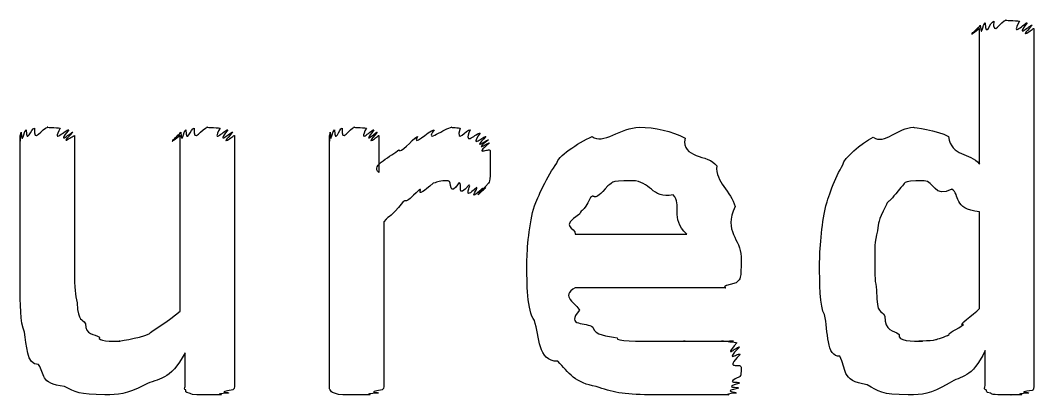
# Model space of a CAD drawing. Header units: millimetres. Extents: x 0 to 216, y 0 to 279.
# Drawn here: x 157.71 to 164.39, y 29.23 to 31.69 of the extents above; entities that cross this region are included whole.
import ezdxf

# ---------------------------------------------------------------- set-up
doc = ezdxf.new("R2010")
doc.units = ezdxf.units.MM
doc.layers.get('0').update_dxf_attribs({"linetype": 'CONTINUOUS'})

msp = doc.modelspace()

# ---------------------------------------------------------------- linework, layer by layer
at = {"color": 0}
for p, q in [((164.028, 30.7468), (164.028, 31.6398)), ((164.386, 31.6398), (164.386, 29.2806)), ((157.707, 29.9475), (157.707, 30.9342)), ((158.065, 30.9342), (158.065, 30.0468)), ((158.76, 29.7767), (158.76, 30.9342)), ((159.118, 30.9342), (159.118, 29.2806)), ((159.745, 29.2806), (159.745, 30.9342)), ((160.07, 30.9342), (160.07, 30.6917)), ((160.803, 30.7523), (160.803, 30.7523)), ((164.028, 29.7932), (164.028, 30.4326)), ((160.103, 30.3664), (160.103, 29.2806)), ((161.365, 30.2838), (162.099, 30.2838)), ((162.457, 30.1349), (162.457, 30.0743)), ((162.352, 29.931), (161.365, 29.931)), ((158.793, 29.2806), (158.793, 29.501)), ((164.066, 29.2861), (164.066, 29.5176))]:
    msp.add_line(p, q, dxfattribs=at)
for points in [[(164.028, 31.6398), (163.912, 31.5474), (164.029, 31.6536), (164.034, 31.6618)], [(164.034, 31.6618), (164.04, 31.5626), (164.051, 31.6742), (164.066, 31.6784)], [(164.066, 31.6784), (164.069, 31.5695), (164.1, 31.6852), (164.122, 31.6894)], [(164.122, 31.6894), (164.113, 31.5764), (164.171, 31.6949), (164.204, 31.6949)], [(164.204, 31.6949), (164.183, 31.6949), (164.27, 31.6921), (164.292, 31.6894)], [(164.292, 31.6894), (164.228, 31.5695), (164.331, 31.6811), (164.342, 31.6784)], [(164.342, 31.6784), (164.254, 31.5626), (164.367, 31.6687), (164.375, 31.6618)], [(164.375, 31.6618), (164.268, 31.5474), (164.386, 31.6466), (164.386, 31.6398)], [(157.707, 30.9342), (157.707, 30.8419), (157.708, 30.948), (157.712, 30.9563)], [(157.712, 30.9563), (157.718, 30.8571), (157.73, 30.9687), (157.745, 30.9728)], [(157.745, 30.9728), (157.747, 30.8681), (157.778, 30.9838), (157.801, 30.9838)], [(157.801, 30.9838), (157.791, 30.8708), (157.851, 30.9893), (157.889, 30.9893)], [(157.889, 30.9893), (157.861, 30.9893), (157.949, 30.9866), (157.971, 30.9838)], [(157.971, 30.9838), (157.905, 30.8681), (158.011, 30.9797), (158.026, 30.9728)], [(158.026, 30.9728), (157.934, 30.8571), (158.05, 30.9631), (158.054, 30.9563)], [(158.054, 30.9563), (157.945, 30.846), (158.065, 30.9452), (158.065, 30.9342)], [(158.76, 30.9342), (158.644, 30.8419), (158.761, 30.948), (158.765, 30.9563)], [(158.765, 30.9563), (158.772, 30.8571), (158.783, 30.9687), (158.798, 30.9728)], [(158.798, 30.9728), (158.801, 30.8681), (158.831, 30.9838), (158.853, 30.9838)], [(158.853, 30.9838), (158.845, 30.8708), (158.905, 30.9893), (158.942, 30.9893)], [(158.942, 30.9893), (158.915, 30.9893), (159.002, 30.9866), (159.024, 30.9838)], [(159.024, 30.9838), (158.96, 30.8681), (159.063, 30.9797), (159.074, 30.9728)], [(159.074, 30.9728), (158.986, 30.8571), (159.099, 30.9631), (159.107, 30.9563)], [(159.107, 30.9563), (158.999, 30.8419), (159.118, 30.9411), (159.118, 30.9342)], [(159.745, 30.9342), (159.745, 30.8419), (159.746, 30.948), (159.75, 30.9563)], [(159.75, 30.9563), (159.752, 30.8571), (159.763, 30.9687), (159.778, 30.9728)], [(159.778, 30.9728), (159.781, 30.8681), (159.808, 30.9838), (159.828, 30.9838)], [(159.828, 30.9838), (159.822, 30.8708), (159.877, 30.9893), (159.91, 30.9893)], [(159.91, 30.9893), (159.884, 30.9893), (159.965, 30.9866), (159.988, 30.9838)], [(159.988, 30.9838), (159.928, 30.8681), (160.026, 30.9797), (160.037, 30.9728)], [(160.037, 30.9728), (159.95, 30.8571), (160.055, 30.9631), (160.059, 30.9563)], [(160.059, 30.9563), (159.961, 30.8419), (160.07, 30.9411), (160.07, 30.9342)], [(160.202, 30.8405), (160.211, 30.8088), (160.286, 30.9066), (160.324, 30.9287)], [(160.324, 30.9287), (160.285, 30.8529), (160.397, 30.9645), (160.434, 30.9728)], [(160.434, 30.9728), (160.362, 30.8708), (160.512, 30.9893), (160.55, 30.9893)], [(160.55, 30.9893), (160.53, 30.9893), (160.583, 30.9866), (160.605, 30.9838)], [(160.605, 30.9838), (160.575, 30.8681), (160.649, 30.9797), (160.671, 30.9728)], [(160.671, 30.9728), (160.623, 30.8529), (160.718, 30.9576), (160.737, 30.9507)], [(160.737, 30.9507), (160.66, 30.8378), (160.768, 30.9356), (160.776, 30.9287)], [(160.776, 30.9287), (160.674, 30.824), (160.788, 30.9135), (160.792, 30.9066)], [(161.244, 30.7523), (161.24, 30.7909), (161.383, 30.8874), (161.476, 30.9287)], [(161.476, 30.9287), (161.542, 30.8708), (161.67, 30.9893), (161.785, 30.9893)], [(161.785, 30.9893), (161.89, 30.9893), (162.002, 30.9645), (162.088, 30.9177)], [(163.328, 30.9232), (163.405, 30.8708), (163.493, 30.9893), (163.593, 30.9893)], [(163.593, 30.9893), (163.588, 30.9893), (163.754, 30.9687), (163.824, 30.9287)], [(163.824, 30.9287), (163.846, 30.7909), (163.962, 30.8267), (164.028, 30.7468)], [(160.792, 30.9066), (160.682, 30.813), (160.798, 30.8956), (160.798, 30.8846)], [(160.798, 30.8846), (160.685, 30.7909), (160.803, 30.8571), (160.803, 30.835)], [(162.088, 30.9177), (162.06, 30.7799), (162.242, 30.813), (162.297, 30.7358)], [(163.129, 30.7413), (163.132, 30.7867), (163.251, 30.8818), (163.328, 30.9232)], [(160.07, 30.6917), (160.009, 30.7358), (160.161, 30.8033), (160.202, 30.8405)], [(160.803, 30.835), (160.803, 30.7496), (160.803, 30.7881), (160.803, 30.7523)], [(160.803, 30.7523), (160.803, 30.6807), (160.803, 30.6917), (160.803, 30.6696)], [(161.095, 30.4712), (161.115, 30.518), (161.181, 30.6751), (161.244, 30.7523)], [(162.297, 30.7358), (162.287, 30.6255), (162.392, 30.5676), (162.418, 30.4657)], [(163.014, 30.4602), (163.026, 30.5111), (163.077, 30.6641), (163.129, 30.7413)], [(160.803, 30.6696), (160.803, 30.6366), (160.799, 30.631), (160.792, 30.62)], [(160.429, 30.62), (160.288, 30.5001), (160.368, 30.598), (160.335, 30.5759)], [(160.528, 30.6366), (160.468, 30.6366), (160.462, 30.631), (160.429, 30.62)], [(160.599, 30.6255), (160.528, 30.518), (160.552, 30.6366), (160.528, 30.6366)], [(160.666, 30.609), (160.575, 30.507), (160.624, 30.6214), (160.599, 30.6255)], [(160.715, 30.5925), (160.612, 30.496), (160.683, 30.6048), (160.666, 30.609)], [(160.754, 30.5869), (160.641, 30.485), (160.729, 30.5883), (160.715, 30.5925)], [(160.776, 30.5925), (160.663, 30.485), (160.765, 30.5869), (160.754, 30.5869)], [(160.792, 30.62), (160.674, 30.496), (160.783, 30.5993), (160.776, 30.5925)], [(161.58, 30.6035), (161.476, 30.4781), (161.498, 30.5594), (161.465, 30.5263)], [(161.74, 30.6366), (161.567, 30.6366), (161.627, 30.6255), (161.58, 30.6035)], [(162.01, 30.5428), (161.864, 30.518), (161.862, 30.6366), (161.74, 30.6366)], [(163.51, 30.5925), (163.408, 30.4602), (163.435, 30.5222), (163.411, 30.4712)], [(163.664, 30.6366), (163.493, 30.6366), (163.554, 30.6214), (163.51, 30.5925)], [(163.846, 30.5814), (163.732, 30.518), (163.726, 30.6366), (163.664, 30.6366)], [(160.335, 30.5759), (160.222, 30.4602), (160.264, 30.5291), (160.225, 30.4932)], [(161.465, 30.5263), (161.412, 30.4161), (161.411, 30.4602), (161.393, 30.4161)], [(162.099, 30.2838), (161.986, 30.394), (162.072, 30.4794), (162.01, 30.5428)], [(164.028, 30.4326), (163.849, 30.4491), (163.904, 30.5484), (163.846, 30.5814)], [(160.225, 30.4932), (160.145, 30.3899), (160.147, 30.4175), (160.103, 30.3664)], [(161.046, 30.1019), (161.046, 30.1804), (161.062, 30.3609), (161.095, 30.4712)], [(162.418, 30.4657), (162.338, 30.3017), (162.457, 30.2521), (162.457, 30.1349)], [(162.975, 30.0853), (162.975, 30.1735), (162.988, 30.3499), (163.014, 30.4602)], [(163.411, 30.4712), (163.357, 30.3609), (163.366, 30.3678), (163.356, 30.3058)], [(161.393, 30.4161), (161.258, 30.3306), (161.365, 30.3306), (161.365, 30.2838)], [(163.356, 30.3058), (163.335, 30.2355), (163.339, 30.1804), (163.339, 30.1184)], [(161.095, 29.716), (161.046, 29.7794), (161.046, 29.9544), (161.046, 30.1019)], [(162.457, 30.0743), (162.457, 29.9751), (162.446, 29.9861), (162.424, 29.9641)], [(163.008, 29.7546), (162.975, 29.8015), (162.975, 29.9709), (162.975, 30.0853)], [(163.339, 30.1184), (163.335, 29.9861), (163.342, 29.9806), (163.35, 29.9145)], [(158.065, 30.0468), (158.062, 29.92), (158.071, 29.8869), (158.081, 29.8318)], [(157.734, 29.6388), (157.707, 29.7022), (157.707, 29.8263), (157.707, 29.9475)], [(161.365, 29.931), (161.258, 29.8759), (161.374, 29.8263), (161.393, 29.7822)], [(162.424, 29.9641), (162.294, 29.931), (162.377, 29.931), (162.352, 29.931)], [(163.35, 29.9145), (163.353, 29.7394), (163.379, 29.7946), (163.405, 29.7436)], [(158.081, 29.8318), (158.089, 29.6954), (158.115, 29.7339), (158.137, 29.694)], [(163.923, 29.6885), (163.875, 29.6802), (163.991, 29.7518), (164.028, 29.7932)], [(158.556, 29.6278), (158.569, 29.6444), (158.685, 29.7105), (158.76, 29.7767)], [(161.393, 29.7822), (161.295, 29.6733), (161.44, 29.705), (161.481, 29.6719)], [(163.108, 29.479), (163.019, 29.4707), (163.03, 29.6471), (163.008, 29.7546)], [(163.405, 29.7436), (163.405, 29.6402), (163.461, 29.6554), (163.499, 29.6223)], [(158.137, 29.694), (158.137, 29.6182), (158.193, 29.6278), (158.23, 29.6058)], [(161.25, 29.4459), (161.115, 29.4459), (161.131, 29.6085), (161.095, 29.716)], [(161.481, 29.6719), (161.494, 29.6113), (161.575, 29.6182), (161.641, 29.6003)], [(163.829, 29.6223), (163.809, 29.6251), (163.89, 29.6623), (163.923, 29.6885)], [(157.828, 29.4239), (157.743, 29.4197), (157.752, 29.5576), (157.734, 29.6388)], [(158.23, 29.6058), (158.21, 29.5782), (158.31, 29.5782), (158.363, 29.5782)], [(158.363, 29.5782), (158.327, 29.5782), (158.492, 29.5947), (158.556, 29.6278)], [(161.641, 29.6003), (161.626, 29.5782), (161.787, 29.5782), (161.884, 29.5782)], [(163.499, 29.6223), (163.482, 29.5782), (163.59, 29.5782), (163.653, 29.5782)], [(163.653, 29.5782), (163.573, 29.5782), (163.711, 29.581), (163.741, 29.5892)], [(163.741, 29.5892), (163.75, 29.592), (163.799, 29.6072), (163.829, 29.6223)], [(161.884, 29.5782), (161.917, 29.5782), (162.028, 29.5782), (162.088, 29.5782)], [(162.088, 29.5782), (162.034, 29.5782), (162.195, 29.5782), (162.237, 29.5782)], [(162.237, 29.5782), (162.237, 29.5782), (162.315, 29.5782), (162.341, 29.5782)], [(162.341, 29.5782), (162.292, 29.5782), (162.392, 29.5782), (162.407, 29.5782)], [(162.407, 29.5782), (162.316, 29.5782), (162.425, 29.5741), (162.429, 29.5672)], [(162.429, 29.5672), (162.328, 29.4487), (162.442, 29.5534), (162.446, 29.5396)], [(162.446, 29.5396), (162.336, 29.4239), (162.451, 29.5121), (162.451, 29.49)], [(158.793, 29.501), (158.695, 29.3136), (158.616, 29.3357), (158.528, 29.2916)], [(162.451, 29.49), (162.338, 29.3798), (162.457, 29.4404), (162.457, 29.4073)], [(163.289, 29.2916), (163.11, 29.3164), (163.154, 29.4018), (163.108, 29.479)], [(164.066, 29.5176), (163.978, 29.3274), (163.909, 29.3536), (163.829, 29.3026)], [(157.999, 29.2806), (157.831, 29.2985), (157.872, 29.3646), (157.828, 29.4239)], [(161.503, 29.2806), (161.368, 29.2985), (161.319, 29.3715), (161.25, 29.4459)], [(162.457, 29.4073), (162.457, 29.3247), (162.454, 29.3646), (162.451, 29.3467)], [(162.451, 29.3467), (162.336, 29.2916), (162.449, 29.3164), (162.446, 29.3026)], [(158.264, 29.2255), (158.093, 29.2255), (158.072, 29.2433), (157.999, 29.2806)], [(158.528, 29.2916), (158.404, 29.2255), (158.355, 29.2255), (158.264, 29.2255)], [(158.798, 29.2585), (158.783, 29.2544), (158.793, 29.2723), (158.793, 29.2806)], [(158.82, 29.2365), (158.79, 29.2392), (158.801, 29.2503), (158.798, 29.2585)], [(159.107, 29.2585), (158.988, 29.2392), (159.093, 29.2433), (159.079, 29.2365)], [(159.118, 29.2806), (159.118, 29.2544), (159.114, 29.2654), (159.107, 29.2585)], [(159.75, 29.2585), (159.745, 29.2544), (159.745, 29.2723), (159.745, 29.2806)], [(159.778, 29.2365), (159.756, 29.2392), (159.757, 29.2503), (159.75, 29.2585)], [(160.092, 29.2585), (159.972, 29.2392), (160.079, 29.2433), (160.065, 29.2365)], [(160.103, 29.2806), (160.1, 29.2544), (160.099, 29.2654), (160.092, 29.2585)], [(161.851, 29.2255), (161.685, 29.2255), (161.603, 29.2433), (161.503, 29.2806)], [(162.44, 29.2696), (162.325, 29.2433), (162.431, 29.2475), (162.424, 29.2365)], [(162.446, 29.3026), (162.331, 29.2654), (162.443, 29.2806), (162.44, 29.2696)], [(163.559, 29.2255), (163.379, 29.2255), (163.366, 29.2475), (163.289, 29.2916)], [(163.829, 29.3026), (163.698, 29.2255), (163.659, 29.2255), (163.559, 29.2255)], [(164.072, 29.2585), (164.055, 29.2544), (164.066, 29.2751), (164.066, 29.2861)], [(164.1, 29.2365), (164.066, 29.2392), (164.079, 29.2503), (164.072, 29.2585)], [(164.386, 29.2806), (164.386, 29.2503), (164.382, 29.2599), (164.375, 29.253)], [(158.87, 29.2255), (158.816, 29.2282), (158.834, 29.2323), (158.82, 29.2365)], [(158.952, 29.2255), (158.856, 29.2255), (158.892, 29.2255), (158.87, 29.2255)], [(159.03, 29.2255), (158.922, 29.2255), (158.986, 29.2255), (158.952, 29.2255)], [(159.079, 29.2365), (158.963, 29.2282), (159.052, 29.2282), (159.03, 29.2255)], [(159.833, 29.2255), (159.781, 29.2282), (159.792, 29.2323), (159.778, 29.2365)], [(159.921, 29.2255), (159.829, 29.2255), (159.858, 29.2255), (159.833, 29.2255)], [(160.009, 29.2255), (159.899, 29.2255), (159.957, 29.2255), (159.921, 29.2255)], [(160.065, 29.2365), (159.946, 29.2282), (160.034, 29.2282), (160.009, 29.2255)], [(162.065, 29.2255), (161.895, 29.2255), (161.928, 29.2255), (161.851, 29.2255)], [(162.242, 29.2255), (162.144, 29.2255), (162.132, 29.2255), (162.065, 29.2255)], [(162.369, 29.2255), (162.247, 29.2255), (162.293, 29.2255), (162.242, 29.2255)], [(162.424, 29.2365), (162.314, 29.2255), (162.402, 29.2255), (162.369, 29.2255)], [(164.149, 29.2255), (164.091, 29.2282), (164.113, 29.2323), (164.1, 29.2365)], [(164.232, 29.2255), (164.133, 29.2255), (164.171, 29.2255), (164.149, 29.2255)], [(164.303, 29.2255), (164.191, 29.2255), (164.257, 29.2255), (164.232, 29.2255)], [(164.353, 29.2365), (164.235, 29.2282), (164.326, 29.2282), (164.303, 29.2255)], [(164.375, 29.253), (164.257, 29.2392), (164.364, 29.2433), (164.353, 29.2365)]]:
    msp.add_open_spline(points, degree=3, dxfattribs=at)

doc.saveas('drawing.dxf')
